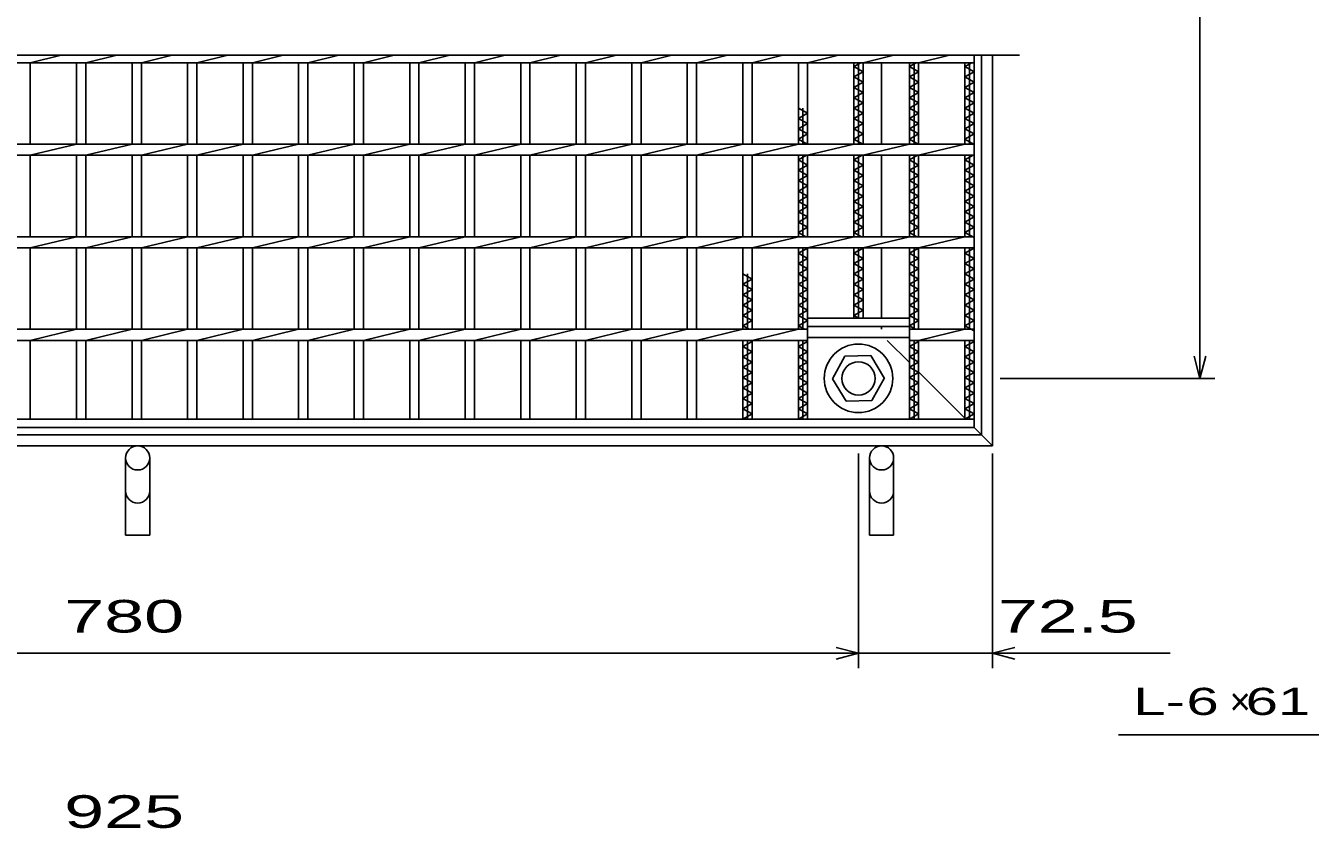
# Model space of a CAD drawing. Units: millimetres, scale not verified. Extents: x -1456 to 1385, y -1026 to 843.
# Drawn here: x -740 to -46, y -498 to -64 of the extents above; entities that cross this region are included whole.
import ezdxf
from ezdxf.enums import TextEntityAlignment as Align

# ---------------------------------------------------------------- set-up
doc = ezdxf.new("R2010")
doc.units = ezdxf.units.MM
doc.header["$LTSCALE"] = 8
doc.linetypes.add('DASHED', pattern=[7.5, 6, -1.5])
for name, color, linetype, lineweight in [('16', 3, 'Continuous', 25), ('19', 6, 'Continuous', 25), ('22', 4, 'Continuous', 25)]:
    doc.layers.add(name, color=color, linetype=linetype, lineweight=lineweight)
doc.styles.add('ベクトル', font='')
doc.styles.get('ベクトル').set_extended_font_data('ベクトル')

msp = doc.modelspace()

# ---------------------------------------------------------------- linework, layer by layer
at = {"layer": '16'}
for p, q in [((-203.5, -80.5), (-1156.5, -80.5)), ((-738, -84.5), (-721.333, -80.5)), ((-708, -84.5), (-691.333, -80.5)), ((-678, -84.5), (-661.333, -80.5)), ((-648, -84.5), (-631.333, -80.5)), ((-618, -84.5), (-601.333, -80.5)), ((-588, -84.5), (-571.333, -80.5)), ((-558, -84.5), (-541.333, -80.5)), ((-528, -84.5), (-511.333, -80.5)), ((-498, -84.5), (-481.333, -80.5)), ((-468, -84.5), (-451.333, -80.5)), ((-438, -84.5), (-421.333, -80.5)), ((-408, -84.5), (-391.333, -80.5)), ((-378, -84.5), (-361.333, -80.5)), ((-348, -84.5), (-331.333, -80.5)), ((-318, -84.5), (-301.333, -80.5)), ((-288, -84.5), (-271.333, -80.5)), ((-258, -84.5), (-241.333, -80.5)), ((-228, -84.5), (-228, -80.5)), ((-228, -277), (-228, -80.5)), ((-1133, -84.5), (-228, -84.5)), ((-738, -128.5), (-738, -84.5)), ((-713, -128.5), (-713, -84.5)), ((-708, -128.5), (-708, -84.5)), ((-683, -128.5), (-683, -84.5)), ((-678, -128.5), (-678, -84.5)), ((-653, -128.5), (-653, -84.5)), ((-648, -128.5), (-648, -84.5)), ((-623, -128.5), (-623, -84.5)), ((-618, -128.5), (-618, -84.5)), ((-593, -128.5), (-593, -84.5)), ((-588, -128.5), (-588, -84.5)), ((-563, -128.5), (-563, -84.5)), ((-558, -128.5), (-558, -84.5)), ((-533, -128.5), (-533, -84.5)), ((-528, -128.5), (-528, -84.5)), ((-503, -128.5), (-503, -84.5)), ((-498, -128.5), (-498, -84.5)), ((-473, -128.5), (-473, -84.5)), ((-468, -128.5), (-468, -84.5)), ((-443, -128.5), (-443, -84.5)), ((-438, -128.5), (-438, -84.5)), ((-413, -128.5), (-413, -84.5)), ((-408, -128.5), (-408, -84.5)), ((-383, -128.5), (-383, -84.5)), ((-378, -128.5), (-378, -84.5)), ((-353, -128.5), (-353, -84.5)), ((-348, -128.5), (-348, -84.5)), ((-323, -128.5), (-323, -84.5)), ((-318, -128.5), (-318, -84.5)), ((-293, -128.5), (-293, -84.5)), ((-293, -86.6), (-289.25, -84.5)), ((-288, -89.4), (-293, -86.6)), ((-293, -92.2), (-288, -89.4)), ((-290.5, -128.5), (-290.5, -84.5)), ((-288, -128.5), (-288, -84.5)), ((-263, -128.5), (-263, -84.5)), ((-263, -86.6), (-259.25, -84.5)), ((-258, -89.4), (-263, -86.6)), ((-263, -92.2), (-258, -89.4)), ((-260.5, -128.5), (-260.5, -84.5)), ((-258, -128.5), (-258, -84.5)), ((-233, -128.5), (-233, -84.5)), ((-233, -86.6), (-229.25, -84.5)), ((-228, -89.4), (-233, -86.6)), ((-233, -92.2), (-228, -89.4)), ((-230.5, -128.5), (-230.5, -84.5)), ((-288, -95), (-293, -92.2)), ((-293, -97.8), (-288, -95)), ((-258, -95), (-263, -92.2)), ((-263, -97.8), (-258, -95)), ((-228, -95), (-233, -92.2)), ((-233, -97.8), (-228, -95)), ((-288, -100.6), (-293, -97.8)), ((-293, -103.4), (-288, -100.6)), ((-288, -106.2), (-293, -103.4)), ((-258, -100.6), (-263, -97.8)), ((-263, -103.4), (-258, -100.6)), ((-258, -106.2), (-263, -103.4)), ((-228, -100.6), (-233, -97.8)), ((-233, -103.4), (-228, -100.6)), ((-228, -106.2), (-233, -103.4)), ((-318, -111.8), (-323, -109)), ((-320.5, -128.5), (-320.5, -109)), ((-293, -109), (-288, -106.2)), ((-288, -111.8), (-293, -109)), ((-263, -109), (-258, -106.2)), ((-258, -111.8), (-263, -109)), ((-233, -109), (-228, -106.2)), ((-228, -111.8), (-233, -109)), ((-323, -114.6), (-318, -111.8)), ((-318, -117.4), (-323, -114.6)), ((-323, -120.2), (-318, -117.4)), ((-293, -114.6), (-288, -111.8)), ((-288, -117.4), (-293, -114.6)), ((-293, -120.2), (-288, -117.4)), ((-263, -114.6), (-258, -111.8)), ((-258, -117.4), (-263, -114.6)), ((-263, -120.2), (-258, -117.4)), ((-233, -114.6), (-228, -111.8)), ((-228, -117.4), (-233, -114.6)), ((-233, -120.2), (-228, -117.4)), ((-318, -123), (-323, -120.2)), ((-323, -125.8), (-318, -123)), ((-288, -123), (-293, -120.2)), ((-293, -125.8), (-288, -123)), ((-258, -123), (-263, -120.2)), ((-263, -125.8), (-258, -123)), ((-228, -123), (-233, -120.2)), ((-233, -125.8), (-228, -123)), ((-1133, -128.5), (-228, -128.5)), ((-738, -134.5), (-713, -128.5)), ((-708, -134.5), (-683, -128.5)), ((-678, -134.5), (-653, -128.5)), ((-648, -134.5), (-623, -128.5)), ((-618, -134.5), (-593, -128.5)), ((-588, -134.5), (-563, -128.5)), ((-558, -134.5), (-533, -128.5)), ((-528, -134.5), (-503, -128.5)), ((-498, -134.5), (-473, -128.5)), ((-468, -134.5), (-443, -128.5)), ((-438, -134.5), (-413, -128.5)), ((-408, -134.5), (-383, -128.5)), ((-378, -134.5), (-353, -128.5)), ((-348, -134.5), (-323, -128.5)), ((-318.179, -128.5), (-323, -125.8)), ((-318, -134.5), (-293, -128.5)), ((-288.179, -128.5), (-293, -125.8)), ((-288, -134.5), (-263, -128.5)), ((-258.179, -128.5), (-263, -125.8)), ((-258, -134.5), (-233, -128.5)), ((-228, -128.6), (-233, -125.8)), ((-228, -134.5), (-228, -128.5)), ((-1133, -134.5), (-228, -134.5)), ((-738, -178.5), (-738, -134.5)), ((-713, -178.5), (-713, -134.5)), ((-708, -178.5), (-708, -134.5)), ((-683, -178.5), (-683, -134.5)), ((-678, -178.5), (-678, -134.5)), ((-653, -178.5), (-653, -134.5)), ((-648, -178.5), (-648, -134.5)), ((-623, -178.5), (-623, -134.5)), ((-618, -178.5), (-618, -134.5)), ((-593, -178.5), (-593, -134.5)), ((-588, -178.5), (-588, -134.5)), ((-563, -178.5), (-563, -134.5)), ((-558, -178.5), (-558, -134.5)), ((-533, -178.5), (-533, -134.5)), ((-528, -178.5), (-528, -134.5)), ((-503, -178.5), (-503, -134.5)), ((-498, -178.5), (-498, -134.5)), ((-473, -178.5), (-473, -134.5)), ((-468, -178.5), (-468, -134.5)), ((-443, -178.5), (-443, -134.5)), ((-438, -178.5), (-438, -134.5)), ((-413, -178.5), (-413, -134.5)), ((-408, -178.5), (-408, -134.5)), ((-383, -178.5), (-383, -134.5)), ((-378, -178.5), (-378, -134.5)), ((-353, -178.5), (-353, -134.5)), ((-348, -178.5), (-348, -134.5)), ((-323, -178.5), (-323, -134.5)), ((-323, -137), (-318.536, -134.5)), ((-318, -139.8), (-323, -137)), ((-320.5, -178.5), (-320.5, -134.5)), ((-318, -178.5), (-318, -134.5)), ((-293, -178.5), (-293, -134.5)), ((-293, -137), (-288.536, -134.5)), ((-288, -139.8), (-293, -137)), ((-290.5, -178.5), (-290.5, -134.5)), ((-288, -178.5), (-288, -134.5)), ((-263, -178.5), (-263, -134.5)), ((-263, -137), (-258.536, -134.5)), ((-258, -139.8), (-263, -137)), ((-260.5, -178.5), (-260.5, -134.5)), ((-258, -178.5), (-258, -134.5)), ((-233, -178.5), (-233, -134.5)), ((-233, -137), (-228.536, -134.5)), ((-228, -139.8), (-233, -137)), ((-230.5, -178.5), (-230.5, -134.5)), ((-323, -142.6), (-318, -139.8)), ((-318, -145.4), (-323, -142.6)), ((-323, -148.2), (-318, -145.4)), ((-293, -142.6), (-288, -139.8)), ((-288, -145.4), (-293, -142.6)), ((-293, -148.2), (-288, -145.4)), ((-263, -142.6), (-258, -139.8)), ((-258, -145.4), (-263, -142.6)), ((-263, -148.2), (-258, -145.4)), ((-233, -142.6), (-228, -139.8)), ((-228, -145.4), (-233, -142.6)), ((-233, -148.2), (-228, -145.4)), ((-318, -151), (-323, -148.2)), ((-323, -153.8), (-318, -151)), ((-288, -151), (-293, -148.2)), ((-293, -153.8), (-288, -151)), ((-258, -151), (-263, -148.2)), ((-263, -153.8), (-258, -151)), ((-228, -151), (-233, -148.2)), ((-233, -153.8), (-228, -151)), ((-318, -156.6), (-323, -153.8)), ((-323, -159.4), (-318, -156.6)), ((-318, -162.2), (-323, -159.4)), ((-288, -156.6), (-293, -153.8)), ((-293, -159.4), (-288, -156.6)), ((-288, -162.2), (-293, -159.4)), ((-258, -156.6), (-263, -153.8)), ((-263, -159.4), (-258, -156.6)), ((-258, -162.2), (-263, -159.4)), ((-228, -156.6), (-233, -153.8)), ((-233, -159.4), (-228, -156.6)), ((-228, -162.2), (-233, -159.4)), ((-323, -165), (-318, -162.2)), ((-318, -167.8), (-323, -165)), ((-293, -165), (-288, -162.2)), ((-288, -167.8), (-293, -165)), ((-263, -165), (-258, -162.2)), ((-258, -167.8), (-263, -165)), ((-233, -165), (-228, -162.2)), ((-228, -167.8), (-233, -165)), ((-323, -170.6), (-318, -167.8)), ((-318, -173.4), (-323, -170.6)), ((-323, -176.2), (-318, -173.4)), ((-293, -170.6), (-288, -167.8)), ((-288, -173.4), (-293, -170.6)), ((-293, -176.2), (-288, -173.4)), ((-263, -170.6), (-258, -167.8)), ((-258, -173.4), (-263, -170.6)), ((-263, -176.2), (-258, -173.4)), ((-233, -170.6), (-228, -167.8)), ((-228, -173.4), (-233, -170.6)), ((-233, -176.2), (-228, -173.4)), ((-1133, -178.5), (-228, -178.5)), ((-738, -184.5), (-713, -178.5)), ((-708, -184.5), (-683, -178.5)), ((-678, -184.5), (-653, -178.5)), ((-648, -184.5), (-623, -178.5)), ((-618, -184.5), (-593, -178.5)), ((-588, -184.5), (-563, -178.5)), ((-558, -184.5), (-533, -178.5)), ((-528, -184.5), (-503, -178.5)), ((-498, -184.5), (-473, -178.5)), ((-468, -184.5), (-443, -178.5)), ((-438, -184.5), (-413, -178.5)), ((-408, -184.5), (-383, -178.5)), ((-378, -184.5), (-353, -178.5)), ((-348, -184.5), (-323, -178.5)), ((-318.893, -178.5), (-323, -176.2)), ((-318, -184.5), (-293, -178.5)), ((-288.893, -178.5), (-293, -176.2)), ((-288, -184.5), (-263, -178.5)), ((-258.893, -178.5), (-263, -176.2)), ((-258, -184.5), (-233, -178.5)), ((-228, -179), (-233, -176.2)), ((-228, -184.5), (-228, -178.5)), ((-1133, -184.5), (-228, -184.5)), ((-738, -228.5), (-738, -184.5)), ((-713, -228.5), (-713, -184.5)), ((-708, -228.5), (-708, -184.5)), ((-683, -228.5), (-683, -184.5)), ((-678, -228.5), (-678, -184.5)), ((-653, -228.5), (-653, -184.5)), ((-648, -228.5), (-648, -184.5)), ((-623, -228.5), (-623, -184.5)), ((-618, -228.5), (-618, -184.5)), ((-593, -228.5), (-593, -184.5)), ((-588, -228.5), (-588, -184.5)), ((-563, -228.5), (-563, -184.5)), ((-558, -228.5), (-558, -184.5)), ((-533, -228.5), (-533, -184.5)), ((-528, -228.5), (-528, -184.5)), ((-503, -228.5), (-503, -184.5)), ((-498, -228.5), (-498, -184.5)), ((-473, -228.5), (-473, -184.5)), ((-468, -228.5), (-468, -184.5)), ((-443, -228.5), (-443, -184.5)), ((-438, -228.5), (-438, -184.5)), ((-413, -228.5), (-413, -184.5)), ((-408, -228.5), (-408, -184.5)), ((-383, -228.5), (-383, -184.5)), ((-378, -228.5), (-378, -184.5)), ((-353, -228.5), (-353, -184.5)), ((-348, -228.5), (-348, -184.5)), ((-323, -228.5), (-323, -184.5)), ((-323, -187.4), (-318, -184.6)), ((-318, -190.2), (-323, -187.4)), ((-320.5, -228.5), (-320.5, -184.5)), ((-318, -184.6), (-318.179, -184.5)), ((-318, -228.5), (-318, -184.5)), ((-293, -222.5), (-293, -184.5)), ((-293, -187.4), (-288, -184.6)), ((-288, -190.2), (-293, -187.4)), ((-290.5, -222.5), (-290.5, -184.5)), ((-288, -184.6), (-288.179, -184.5)), ((-288, -222.5), (-288, -184.5)), ((-263, -228.5), (-263, -184.5)), ((-263, -187.4), (-258, -184.6)), ((-258, -190.2), (-263, -187.4)), ((-260.5, -228.5), (-260.5, -184.5)), ((-258, -184.6), (-258.179, -184.5)), ((-258, -228.5), (-258, -184.5)), ((-233, -228.5), (-233, -184.5)), ((-233, -187.4), (-228, -184.6)), ((-228, -190.2), (-233, -187.4)), ((-230.5, -228.5), (-230.5, -184.5)), ((-228, -184.6), (-228.179, -184.5)), ((-323, -193), (-318, -190.2)), ((-318, -195.8), (-323, -193)), ((-293, -193), (-288, -190.2)), ((-288, -195.8), (-293, -193)), ((-263, -193), (-258, -190.2)), ((-258, -195.8), (-263, -193)), ((-233, -193), (-228, -190.2)), ((-228, -195.8), (-233, -193)), ((-348, -201.4), (-353, -198.6)), ((-350.5, -228.5), (-350.5, -198.6)), ((-323, -198.6), (-318, -195.8)), ((-318, -201.4), (-323, -198.6)), ((-293, -198.6), (-288, -195.8)), ((-288, -201.4), (-293, -198.6)), ((-263, -198.6), (-258, -195.8)), ((-258, -201.4), (-263, -198.6)), ((-233, -198.6), (-228, -195.8)), ((-228, -201.4), (-233, -198.6)), ((-353, -204.2), (-348, -201.4)), ((-348, -207), (-353, -204.2)), ((-353, -209.8), (-348, -207)), ((-323, -204.2), (-318, -201.4)), ((-318, -207), (-323, -204.2)), ((-323, -209.8), (-318, -207)), ((-293, -204.2), (-288, -201.4)), ((-288, -207), (-293, -204.2)), ((-293, -209.8), (-288, -207)), ((-263, -204.2), (-258, -201.4)), ((-258, -207), (-263, -204.2)), ((-263, -209.8), (-258, -207)), ((-233, -204.2), (-228, -201.4)), ((-228, -207), (-233, -204.2)), ((-233, -209.8), (-228, -207)), ((-348, -212.6), (-353, -209.8)), ((-353, -215.4), (-348, -212.6)), ((-318, -212.6), (-323, -209.8)), ((-323, -215.4), (-318, -212.6)), ((-288, -212.6), (-293, -209.8)), ((-293, -215.4), (-288, -212.6)), ((-258, -212.6), (-263, -209.8)), ((-263, -215.4), (-258, -212.6)), ((-228, -212.6), (-233, -209.8)), ((-233, -215.4), (-228, -212.6)), ((-348, -218.2), (-353, -215.4)), ((-353, -221), (-348, -218.2)), ((-348, -223.8), (-353, -221)), ((-318, -218.2), (-323, -215.4)), ((-323, -221), (-318, -218.2)), ((-318, -223.8), (-323, -221)), ((-288, -218.2), (-293, -215.4)), ((-293, -221), (-288, -218.2)), ((-290.321, -222.5), (-293, -221)), ((-258, -218.2), (-263, -215.4)), ((-263, -221), (-258, -218.2)), ((-258, -223.8), (-263, -221)), ((-228, -218.2), (-233, -215.4)), ((-233, -221), (-228, -218.2)), ((-228, -223.8), (-233, -221)), ((-1043, -228.5), (-318, -228.5)), ((-738, -234.5), (-713, -228.5)), ((-708, -234.5), (-683, -228.5)), ((-678, -234.5), (-653, -228.5)), ((-648, -234.5), (-623, -228.5)), ((-618, -234.5), (-593, -228.5)), ((-588, -234.5), (-563, -228.5)), ((-558, -234.5), (-533, -228.5)), ((-528, -234.5), (-503, -228.5)), ((-498, -234.5), (-473, -228.5)), ((-468, -234.5), (-443, -228.5)), ((-438, -234.5), (-413, -228.5)), ((-408, -234.5), (-383, -228.5)), ((-378, -234.5), (-353, -228.5)), ((-353, -226.6), (-348, -223.8)), ((-349.607, -228.5), (-353, -226.6)), ((-348, -234.5), (-323, -228.5)), ((-323, -226.6), (-318, -223.8)), ((-319.607, -228.5), (-323, -226.6)), ((-318, -222.5), (-263, -222.5)), ((-318, -227), (-318, -222.5)), ((-318, -227), (-263, -227)), ((-318, -228.5), (-318, -234.5)), ((-263, -227), (-263, -222.5)), ((-263, -226.6), (-258, -223.8)), ((-259.607, -228.5), (-263, -226.6)), ((-263, -228.5), (-228, -228.5)), ((-263, -228.5), (-263, -234.5)), ((-258, -234.5), (-233, -228.5)), ((-233, -226.6), (-228, -223.8)), ((-228, -229.4), (-233, -226.6)), ((-228, -234.5), (-228, -228.5)), ((-1043, -234.5), (-318, -234.5)), ((-738, -277), (-738, -234.5)), ((-713, -277), (-713, -234.5)), ((-708, -277), (-708, -234.5)), ((-683, -277), (-683, -234.5)), ((-678, -277), (-678, -234.5)), ((-653, -277), (-653, -234.5)), ((-648, -277), (-648, -234.5)), ((-623, -277), (-623, -234.5)), ((-618, -277), (-618, -234.5)), ((-593, -277), (-593, -234.5)), ((-588, -277), (-588, -234.5)), ((-563, -277), (-563, -234.5)), ((-558, -277), (-558, -234.5)), ((-533, -277), (-533, -234.5)), ((-528, -277), (-528, -234.5)), ((-503, -277), (-503, -234.5)), ((-498, -277), (-498, -234.5)), ((-473, -277), (-473, -234.5)), ((-468, -277), (-468, -234.5)), ((-443, -277), (-443, -234.5)), ((-438, -277), (-438, -234.5)), ((-413, -277), (-413, -234.5)), ((-408, -277), (-408, -234.5)), ((-383, -277), (-383, -234.5)), ((-378, -277), (-378, -234.5)), ((-353, -277), (-353, -234.5)), ((-353, -237.8), (-348, -235)), ((-350.5, -277), (-350.5, -234.5)), ((-348, -235), (-348.893, -234.5)), ((-348, -277), (-348, -234.5)), ((-323, -277), (-323, -234.5)), ((-323, -237.8), (-318, -235)), ((-320.5, -277), (-320.5, -234.5)), ((-318, -235), (-318.893, -234.5)), ((-318, -233), (-263, -233)), ((-318, -277), (-318, -234.5)), ((-263, -234.5), (-228, -234.5)), ((-263, -277), (-263, -234.5)), ((-263, -237.8), (-258, -235)), ((-260.5, -277), (-260.5, -234.5)), ((-258, -235), (-258.893, -234.5)), ((-258, -277), (-258, -234.5)), ((-233, -277), (-233, -234.5)), ((-233, -237.8), (-228, -235)), ((-230.5, -277), (-230.5, -234.5)), ((-228, -235), (-228.893, -234.5)), ((-348, -240.6), (-353, -237.8)), ((-353, -243.4), (-348, -240.6)), ((-318, -240.6), (-323, -237.8)), ((-323, -243.4), (-318, -240.6)), ((-283.798, -242.708), (-297.794, -243.05)), ((-276.5, -255), (-283.798, -242.708)), ((-258, -240.6), (-263, -237.8)), ((-263, -243.4), (-258, -240.6)), ((-228, -240.6), (-233, -237.8)), ((-233, -243.4), (-228, -240.6)), ((-348, -246.2), (-353, -243.4)), ((-353, -249), (-348, -246.2)), ((-348, -251.8), (-353, -249)), ((-318, -246.2), (-323, -243.4)), ((-323, -249), (-318, -246.2)), ((-318, -251.8), (-323, -249)), ((-304.496, -255.342), (-297.794, -243.05)), ((-258, -246.2), (-263, -243.4)), ((-263, -249), (-258, -246.2)), ((-258, -251.8), (-263, -249)), ((-228, -246.2), (-233, -243.4)), ((-233, -249), (-228, -246.2)), ((-228, -251.8), (-233, -249)), ((-353, -254.6), (-348, -251.8)), ((-348, -257.4), (-353, -254.6)), ((-323, -254.6), (-318, -251.8)), ((-318, -257.4), (-323, -254.6)), ((-297.202, -267.292), (-304.496, -255.342)), ((-283.206, -266.95), (-276.504, -254.658)), ((-263, -254.6), (-258, -251.8)), ((-258, -257.4), (-263, -254.6)), ((-233, -254.6), (-228, -251.8)), ((-228, -257.4), (-233, -254.6)), ((-353, -260.2), (-348, -257.4)), ((-348, -263), (-353, -260.2)), ((-353, -265.8), (-348, -263)), ((-323, -260.2), (-318, -257.4)), ((-318, -263), (-323, -260.2)), ((-323, -265.8), (-318, -263)), ((-263, -260.2), (-258, -257.4)), ((-258, -263), (-263, -260.2)), ((-263, -265.8), (-258, -263)), ((-233, -260.2), (-228, -257.4)), ((-228, -263), (-233, -260.2)), ((-233, -265.8), (-228, -263)), ((-348, -268.6), (-353, -265.8)), ((-353, -271.4), (-348, -268.6)), ((-318, -268.6), (-323, -265.8)), ((-323, -271.4), (-318, -268.6)), ((-297.202, -267.292), (-283.206, -266.95)), ((-258, -268.6), (-263, -265.8)), ((-263, -271.4), (-258, -268.6)), ((-228, -268.6), (-233, -265.8)), ((-233, -271.4), (-228, -268.6)), ((-1133, -277), (-228, -277)), ((-743, -277), (-738, -277)), ((-713, -277), (-708, -277)), ((-683, -277), (-678, -277)), ((-653, -277), (-648, -277)), ((-623, -277), (-618, -277)), ((-593, -277), (-588, -277)), ((-563, -277), (-558, -277)), ((-533, -277), (-528, -277)), ((-503, -277), (-498, -277)), ((-473, -277), (-468, -277)), ((-443, -277), (-438, -277)), ((-413, -277), (-408, -277)), ((-383, -277), (-378, -277)), ((-348, -274.2), (-353, -271.4)), ((-353, -277), (-348, -274.2)), ((-353, -277), (-348, -277)), ((-318, -274.2), (-323, -271.4)), ((-323, -277), (-318, -274.2)), ((-323, -277), (-318, -277)), ((-293, -277), (-288, -277)), ((-258, -274.2), (-263, -271.4)), ((-263, -277), (-258, -274.2)), ((-263, -277), (-258, -277)), ((-228, -274.2), (-233, -271.4)), ((-233, -277), (-228, -274.2)), ((-233, -277), (-228, -277)), ((-228, -281.5), (-228, -277)), ((-1133, -281.5), (-228, -281.5))]:
    msp.add_line(p, q, dxfattribs=at)
for radius in [18.5, 9]:
    msp.add_circle((-290.5, -255), radius, dxfattribs=at)
at = {"layer": '19'}
for p, q in [((-224, -285.5), (-224, -80.5)), ((-218, -291.5), (-218, -80.5)), ((-278, -128.5), (-278, -84.5)), ((-278, -178.5), (-278, -134.5)), ((-278, -222.5), (-278, -184.5)), ((-1143, -291.5), (-218, -291.5)), ((-1137, -285.5), (-224, -285.5)), ((-686.5, -298), (-686.5, -339.62)), ((-673.5, -339.62), (-673.5, -298)), ((-284.5, -298), (-284.5, -339.62)), ((-271.5, -339.62), (-271.5, -298)), ((-686.5, -339.62), (-673.5, -339.62)), ((-284.5, -339.62), (-271.5, -339.62))]:
    msp.add_line(p, q, dxfattribs=at)
at = {"layer": '19', "linetype": 'DASHED'}
for p, q in [((-278, -228.5), (-278, -227)), ((-263, -246.5), (-275, -234.5)), ((-233, -276.5), (-258, -251.5)), ((-218, -291.5), (-228, -281.5))]:
    msp.add_line(p, q, dxfattribs=at)
at = {"layer": '19'}
for centre in [(-680, -298), (-278, -298)]:
    msp.add_circle(centre, 6.5, dxfattribs=at)
for centre in [(-680, -315.84), (-278, -315.84)]:
    msp.add_arc(centre, 6.5, 180, 0, dxfattribs=at)
at = {"layer": '22'}
for p, q in [((-106, -255), (-106, 492)), ((-106, -255), (-109.2, -243)), ((-106, -255), (-102.8, -243)), ((-214, -255), (-98, -255)), ((-290.5, -411.5), (-290.5, -295.5)), ((-218, -411.5), (-218, -295.5)), ((-290.5, -403.5), (-302.5, -400.3)), ((-218, -403.5), (-206, -400.3)), ((-1070.5, -403.5), (-290.5, -403.5)), ((-302.5, -406.7), (-290.5, -403.5)), ((-290.5, -403.5), (-218, -403.5)), ((-206, -406.7), (-218, -403.5)), ((-218, -403.5), (-122, -403.5)), ((-150, -447.5), (10, -447.5))]:
    msp.add_line(p, q, dxfattribs=at)

# ---------------------------------------------------------------- texts
at = {"layer": '22', "color": 2, "style": 'ベクトル'}
for s, height, width, p in [(' 780 ', 17.6, 1.65, (-730.5, -383.5)), (' 72.5 ', 17.6, 1.65, (-226, -383.5)), ('L-', 14.66, 1.6, (-142, -429.5)), (' 6 ', 14.66, 1.6, (-122, -429.5)), (' 61 ', 14.66, 1.6, (-90, -429.5)), (' 925 ', 17.6, 1.65, (-730.5, -489))]:
    msp.add_text(s, height=height, dxfattribs=dict(at, width=width)).set_placement(p, align=Align.MIDDLE_LEFT)
msp.add_text('×', height=14.66, dxfattribs=at).set_placement((-90, -429.5), align=Align.MIDDLE_LEFT)

doc.saveas('drawing.dxf')
